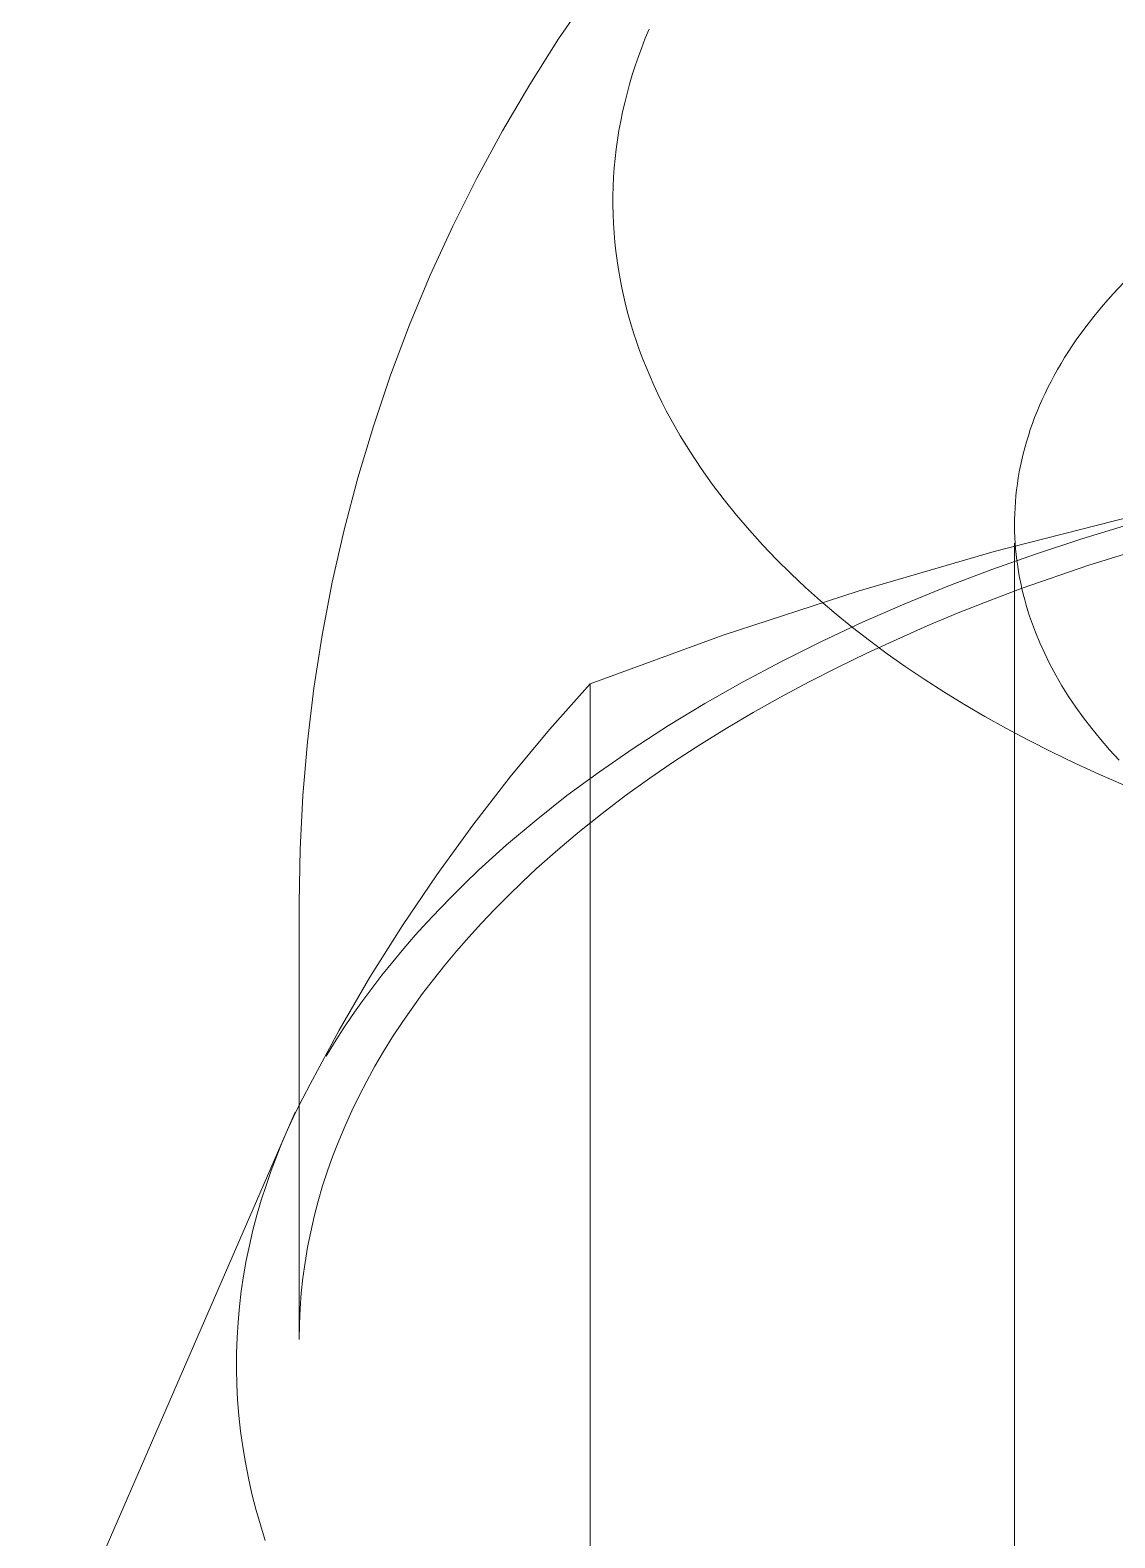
# Model space of a CAD drawing. Header units: millimetres. Extents: x -111 to 4919, y -143 to 3304.
# Drawn here: x 2824.62 to 2828.94, y 1568.33 to 1574.33 of the extents above; entities that cross this region are included whole.
import ezdxf

# ---------------------------------------------------------------- set-up
doc = ezdxf.new("R2010")
doc.units = ezdxf.units.MM
doc.layers.add('ZANO_R', color=7, linetype='Continuous', lineweight=0)

msp = doc.modelspace()

# ---------------------------------------------------------------- linework, layer by layer
at = {"layer": 'ZANO_R'}
for p, q in [((2826.7226, 1574.2991), (2826.8438, 1574.476)), ((2827.0679, 1574.302), (2827.0829, 1574.3383)), ((2826.6075, 1574.1181), (2826.7226, 1574.2991)), ((2827.0403, 1574.2289), (2827.0537, 1574.2655)), ((2827.0537, 1574.2655), (2827.0679, 1574.302)), ((2827.0278, 1574.1923), (2827.0403, 1574.2289)), ((2827.0051, 1574.1187), (2827.016, 1574.1555)), ((2827.016, 1574.1555), (2827.0278, 1574.1923)), ((2826.4988, 1573.9333), (2826.6075, 1574.1181)), ((2826.9858, 1574.0449), (2826.995, 1574.0818)), ((2826.995, 1574.0818), (2827.0051, 1574.1187)), ((2826.9774, 1574.0079), (2826.9858, 1574.0449)), ((2826.963, 1573.9338), (2826.9698, 1573.9708)), ((2826.9698, 1573.9708), (2826.9774, 1574.0079)), ((2826.3964, 1573.7448), (2826.4988, 1573.9333)), ((2826.952, 1573.8596), (2826.9571, 1573.8967)), ((2826.9571, 1573.8967), (2826.963, 1573.9338)), ((2826.9478, 1573.8224), (2826.952, 1573.8596)), ((2826.9417, 1573.7482), (2826.9443, 1573.7853)), ((2826.9443, 1573.7853), (2826.9478, 1573.8224)), ((2826.3005, 1573.5529), (2826.3964, 1573.7448)), ((2826.94, 1573.7112), (2826.9417, 1573.7482)), ((2826.9389, 1573.6371), (2826.939, 1573.6741)), ((2826.939, 1573.6741), (2826.94, 1573.7112)), ((2826.9396, 1573.6002), (2826.9389, 1573.6371)), ((2826.9411, 1573.5633), (2826.9396, 1573.6002)), ((2826.2113, 1573.3579), (2826.3005, 1573.5529)), ((2826.9435, 1573.5265), (2826.9411, 1573.5633)), ((2826.9466, 1573.4898), (2826.9435, 1573.5265)), ((2826.9505, 1573.4531), (2826.9466, 1573.4898)), ((2826.9553, 1573.4166), (2826.9505, 1573.4531)), ((2826.9608, 1573.3801), (2826.9553, 1573.4166)), ((2826.1289, 1573.1599), (2826.2113, 1573.3579)), ((2826.9671, 1573.3438), (2826.9608, 1573.3801)), ((2826.9742, 1573.3076), (2826.9671, 1573.3438)), ((2826.9821, 1573.2715), (2826.9742, 1573.3076)), ((2828.9745, 1573.3281), (2828.9324, 1573.2836)), ((2826.9908, 1573.2355), (2826.9821, 1573.2715)), ((2827.0002, 1573.1997), (2826.9908, 1573.2355)), ((2828.8924, 1573.2384), (2828.8545, 1573.1927)), ((2828.9324, 1573.2836), (2828.8924, 1573.2384)), ((2827.0103, 1573.164), (2827.0002, 1573.1997)), ((2828.8545, 1573.1927), (2828.8186, 1573.1466)), ((2826.0533, 1572.9592), (2826.1289, 1573.1599)), ((2827.0212, 1573.1286), (2827.0103, 1573.164)), ((2827.0329, 1573.0932), (2827.0212, 1573.1286)), ((2828.8186, 1573.1466), (2828.785, 1573.1)), ((2827.0452, 1573.0581), (2827.0329, 1573.0932)), ((2827.0583, 1573.0231), (2827.0452, 1573.0581)), ((2828.7534, 1573.0531), (2828.7385, 1573.0295)), ((2828.7689, 1573.0766), (2828.7534, 1573.0531)), ((2828.785, 1573.1), (2828.7689, 1573.0766)), ((2827.0721, 1572.9883), (2827.0583, 1573.0231)), ((2828.7241, 1573.0058), (2828.7102, 1572.9821)), ((2828.7385, 1573.0295), (2828.7241, 1573.0058)), ((2825.9846, 1572.7561), (2826.0533, 1572.9592)), ((2827.0866, 1572.9537), (2827.0721, 1572.9883)), ((2827.1018, 1572.9193), (2827.0866, 1572.9537)), ((2828.6841, 1572.9345), (2828.6719, 1572.9106)), ((2828.6969, 1572.9583), (2828.6841, 1572.9345)), ((2828.7102, 1572.9821), (2828.6969, 1572.9583)), ((2827.1177, 1572.8851), (2827.1018, 1572.9193)), ((2827.1343, 1572.8512), (2827.1177, 1572.8851)), ((2828.6602, 1572.8866), (2828.6491, 1572.8626)), ((2828.6719, 1572.9106), (2828.6602, 1572.8866)), ((2827.1515, 1572.8174), (2827.1343, 1572.8512)), ((2827.1694, 1572.7839), (2827.1515, 1572.8174)), ((2828.6285, 1572.8145), (2828.619, 1572.7905)), ((2828.6385, 1572.8386), (2828.6285, 1572.8145)), ((2828.6491, 1572.8626), (2828.6385, 1572.8386)), ((2825.9229, 1572.5506), (2825.9846, 1572.7561)), ((2827.1879, 1572.7506), (2827.1694, 1572.7839)), ((2828.61, 1572.7664), (2828.6016, 1572.7423)), ((2828.619, 1572.7905), (2828.61, 1572.7664)), ((2827.2071, 1572.7176), (2827.1879, 1572.7506)), ((2827.2473, 1572.6522), (2827.2071, 1572.7176)), ((2828.5865, 1572.6941), (2828.5797, 1572.67)), ((2828.5938, 1572.7182), (2828.5865, 1572.6941)), ((2828.6016, 1572.7423), (2828.5938, 1572.7182)), ((2827.2899, 1572.5878), (2827.2473, 1572.6522)), ((2828.5734, 1572.646), (2828.5677, 1572.6219)), ((2828.5797, 1572.67), (2828.5734, 1572.646)), ((2827.3348, 1572.5246), (2827.2899, 1572.5878)), ((2828.5578, 1572.5739), (2828.5537, 1572.55)), ((2828.5625, 1572.5979), (2828.5578, 1572.5739)), ((2828.5677, 1572.6219), (2828.5625, 1572.5979)), ((2825.8683, 1572.3432), (2825.9229, 1572.5506)), ((2827.3819, 1572.4623), (2827.3348, 1572.5246)), ((2828.5501, 1572.5261), (2828.547, 1572.5022)), ((2828.5537, 1572.55), (2828.5501, 1572.5261)), ((2827.4312, 1572.4013), (2827.3819, 1572.4623)), ((2828.5423, 1572.4547), (2828.5407, 1572.431)), ((2828.5444, 1572.4784), (2828.5423, 1572.4547)), ((2828.547, 1572.5022), (2828.5444, 1572.4784)), ((2827.4825, 1572.3413), (2827.4312, 1572.4013)), ((2828.4577, 1572.2566), (2829.005, 1572.3966)), ((2828.5396, 1572.4074), (2828.539, 1572.3838)), ((2828.5407, 1572.431), (2828.5396, 1572.4074)), ((2825.8209, 1572.1341), (2825.8683, 1572.3432)), ((2827.5358, 1572.2825), (2827.4825, 1572.3413)), ((2828.539, 1572.3838), (2828.5389, 1572.3604)), ((2828.5389, 1572.3604), (2828.5393, 1572.337)), ((2828.5393, 1572.337), (2828.5401, 1572.3137)), ((2828.99, 1572.3635), (2828.8067, 1572.3075)), ((2827.5909, 1572.225), (2827.5358, 1572.2825)), ((2828.5389, 1564.0757), (2828.5389, 1572.2905)), ((2828.5401, 1572.3137), (2828.5414, 1572.2905)), ((2828.5414, 1572.2905), (2828.5432, 1572.2674)), ((2828.8067, 1572.3075), (2828.6259, 1572.2479)), ((2829.1015, 1572.2847), (2828.8313, 1572.201)), ((2827.6478, 1572.1686), (2827.5909, 1572.225)), ((2827.9153, 1572.0985), (2828.4577, 1572.2566)), ((2828.6259, 1572.2479), (2828.4479, 1572.1848)), ((2828.5432, 1572.2674), (2828.5455, 1572.2444)), ((2828.5455, 1572.2444), (2828.5482, 1572.2215)), ((2828.5482, 1572.2215), (2828.5514, 1572.1987)), ((2827.7063, 1572.1135), (2827.6478, 1572.1686)), ((2828.4479, 1572.1848), (2828.273, 1572.1182)), ((2828.5514, 1572.1987), (2828.555, 1572.176)), ((2828.555, 1572.176), (2828.559, 1572.1534)), ((2828.559, 1572.1534), (2828.5635, 1572.131)), ((2828.8313, 1572.201), (2828.5689, 1572.11)), ((2825.7806, 1571.9234), (2825.8209, 1572.1341)), ((2827.3785, 1571.9227), (2827.9153, 1572.0985)), ((2827.7664, 1572.0597), (2827.7063, 1572.1135)), ((2828.273, 1572.1182), (2828.1016, 1572.0482)), ((2828.5689, 1572.11), (2828.4407, 1572.0618)), ((2828.5635, 1572.131), (2828.5684, 1572.1087)), ((2828.5684, 1572.1087), (2828.5737, 1572.0865)), ((2827.8286, 1572.0066), (2827.7664, 1572.0597)), ((2828.1016, 1572.0482), (2827.9338, 1571.9749)), ((2828.4407, 1572.0618), (2828.3147, 1572.0118)), ((2828.5737, 1572.0865), (2828.5795, 1572.0644)), ((2828.5795, 1572.0644), (2828.5856, 1572.0425)), ((2828.5856, 1572.0425), (2828.5921, 1572.0207)), ((2827.9338, 1571.9749), (2827.77, 1571.8984)), ((2827.8934, 1571.9538), (2827.8286, 1572.0066)), ((2828.3147, 1572.0118), (2828.1909, 1571.9601)), ((2828.5921, 1572.0207), (2828.5991, 1571.999)), ((2828.5991, 1571.999), (2828.6064, 1571.9775)), ((2828.6064, 1571.9775), (2828.6141, 1571.9561)), ((2825.7477, 1571.7115), (2825.7806, 1571.9234)), ((2826.8478, 1571.7292), (2827.3785, 1571.9227)), ((2827.9608, 1571.9015), (2827.8934, 1571.9538)), ((2828.1909, 1571.9601), (2828.0693, 1571.9067)), ((2828.6141, 1571.9561), (2828.6222, 1571.9349)), ((2828.6222, 1571.9349), (2828.6396, 1571.8925)), ((2827.77, 1571.8984), (2827.6104, 1571.8189)), ((2827.95, 1571.8516), (2827.8331, 1571.7949)), ((2828.0693, 1571.9067), (2827.95, 1571.8516)), ((2828.0309, 1571.8496), (2827.9608, 1571.9015)), ((2828.6396, 1571.8925), (2828.6589, 1571.8499)), ((2827.6104, 1571.8189), (2827.4554, 1571.7363)), ((2827.8331, 1571.7949), (2827.7185, 1571.7365)), ((2828.1036, 1571.7983), (2828.0309, 1571.8496)), ((2828.1789, 1571.7475), (2828.1036, 1571.7983)), ((2828.6589, 1571.8499), (2828.6799, 1571.8073)), ((2828.6799, 1571.8073), (2828.7028, 1571.7645)), ((2827.4554, 1571.7363), (2827.3051, 1571.6509)), ((2827.7185, 1571.7365), (2827.6065, 1571.6764)), ((2828.2569, 1571.6973), (2828.1789, 1571.7475)), ((2828.7028, 1571.7645), (2828.7277, 1571.7218)), ((2825.722, 1571.4986), (2825.7477, 1571.7115)), ((2826.6857, 1571.5468), (2826.8478, 1571.7292)), ((2826.8478, 1567.37), (2826.8478, 1571.7292)), ((2827.6065, 1571.6764), (2827.497, 1571.6148)), ((2828.3374, 1571.6479), (2828.2569, 1571.6973)), ((2828.7277, 1571.7218), (2828.7544, 1571.679)), ((2828.7544, 1571.679), (2828.7831, 1571.6363)), ((2827.3051, 1571.6509), (2827.1598, 1571.5629)), ((2827.497, 1571.6148), (2827.39, 1571.5517)), ((2828.4206, 1571.5992), (2828.3374, 1571.6479)), ((2828.7831, 1571.6363), (2828.8137, 1571.5936)), ((2827.1598, 1571.5629), (2827.0197, 1571.4722)), ((2827.39, 1571.5517), (2827.2857, 1571.487)), ((2828.5064, 1571.5513), (2828.4206, 1571.5992)), ((2828.5947, 1571.5043), (2828.5064, 1571.5513)), ((2828.8137, 1571.5936), (2828.8463, 1571.5511)), ((2828.8463, 1571.5511), (2828.8809, 1571.5087)), ((2825.7036, 1571.2849), (2825.722, 1571.4986)), ((2826.5298, 1571.3592), (2826.6857, 1571.5468)), ((2828.6856, 1571.4582), (2828.5947, 1571.5043)), ((2828.8809, 1571.5087), (2828.9175, 1571.4666)), ((2827.0197, 1571.4722), (2826.8851, 1571.3792)), ((2827.2857, 1571.487), (2827.1841, 1571.4208)), ((2828.779, 1571.4132), (2828.6856, 1571.4582)), ((2828.9175, 1571.4666), (2828.9561, 1571.4246)), ((2826.8851, 1571.3792), (2826.7559, 1571.2839)), ((2827.1841, 1571.4208), (2827.0853, 1571.3531)), ((2828.8748, 1571.3692), (2828.779, 1571.4132)), ((2826.3802, 1571.1665), (2826.5298, 1571.3592)), ((2827.0853, 1571.3531), (2826.9893, 1571.2839)), ((2828.973, 1571.3263), (2828.8748, 1571.3692)), ((2825.6925, 1571.0707), (2825.7036, 1571.2849)), ((2826.7559, 1571.2839), (2826.6325, 1571.1866)), ((2826.9893, 1571.2839), (2826.8962, 1571.2133)), ((2826.8962, 1571.2133), (2826.8061, 1571.1413)), ((2826.237, 1570.9689), (2826.3802, 1571.1665)), ((2826.6325, 1571.1866), (2826.515, 1571.0874)), ((2826.8061, 1571.1413), (2826.7189, 1571.0679)), ((2825.6889, 1570.8563), (2825.6925, 1571.0707)), ((2826.515, 1571.0874), (2826.4585, 1571.0371)), ((2826.4585, 1571.0371), (2826.4035, 1570.9864)), ((2826.7189, 1571.0679), (2826.6348, 1570.9931)), ((2826.1006, 1570.7667), (2826.237, 1570.9689)), ((2826.4035, 1570.9864), (2826.35, 1570.9353)), ((2826.6348, 1570.9931), (2826.5772, 1570.9394)), ((2826.35, 1570.9353), (2826.2981, 1570.8839)), ((2826.5772, 1570.9394), (2826.5213, 1570.8853)), ((2825.6889, 1569.1172), (2825.6889, 1570.8563)), ((2826.2476, 1570.8321), (2826.1988, 1570.78)), ((2826.2981, 1570.8839), (2826.2476, 1570.8321)), ((2826.4672, 1570.8307), (2826.4149, 1570.7757)), ((2826.5213, 1570.8853), (2826.4672, 1570.8307)), ((2826.1988, 1570.78), (2826.1515, 1570.7276)), ((2826.4149, 1570.7757), (2826.3644, 1570.7203)), ((2825.9709, 1570.5601), (2826.1006, 1570.7667)), ((2826.1515, 1570.7276), (2826.1057, 1570.6749)), ((2826.3644, 1570.7203), (2826.3157, 1570.6645)), ((2826.1057, 1570.6749), (2826.0615, 1570.622)), ((2826.3157, 1570.6645), (2826.2688, 1570.6083)), ((2826.0615, 1570.622), (2826.0189, 1570.5688)), ((2826.2688, 1570.6083), (2826.2237, 1570.5518)), ((2825.8482, 1570.3492), (2825.9709, 1570.5601)), ((2826.0189, 1570.5688), (2825.9779, 1570.5155)), ((2826.2237, 1570.5518), (2826.1803, 1570.4949)), ((2825.9779, 1570.5155), (2825.9384, 1570.4619)), ((2826.1803, 1570.4949), (2826.1388, 1570.4376)), ((2825.9384, 1570.4619), (2825.9005, 1570.4082)), ((2826.1388, 1570.4376), (2826.0991, 1570.3801)), ((2825.7325, 1570.1344), (2825.8482, 1570.3492)), ((2825.8642, 1570.3543), (2825.8294, 1570.3004)), ((2825.9005, 1570.4082), (2825.8642, 1570.3543)), ((2826.0991, 1570.3801), (2826.0612, 1570.3222)), ((2825.8294, 1570.3004), (2825.7962, 1570.2463)), ((2826.0612, 1570.3222), (2826.0251, 1570.264)), ((2826.0251, 1570.264), (2825.9908, 1570.2055)), ((2825.9908, 1570.2055), (2825.9584, 1570.1467)), ((2825.7325, 1570.1344), (2825.703, 1570.0782)), ((2825.9584, 1570.1467), (2825.9278, 1570.0876)), ((2825.703, 1570.0782), (2825.675, 1570.0214)), ((2825.9278, 1570.0876), (2825.899, 1570.0283)), ((2824.6173, 1567.5916), (2825.673, 1570.0225)), ((2825.675, 1570.0214), (2825.6484, 1569.9642)), ((2825.899, 1570.0283), (2825.872, 1569.9688)), ((2825.6484, 1569.9642), (2825.6232, 1569.9066)), ((2825.872, 1569.9688), (2825.8469, 1569.909)), ((2825.6232, 1569.9066), (2825.5996, 1569.8485)), ((2825.8469, 1569.909), (2825.8236, 1569.849)), ((2825.5996, 1569.8485), (2825.5774, 1569.79)), ((2825.8236, 1569.849), (2825.8021, 1569.7889)), ((2825.5774, 1569.79), (2825.5569, 1569.731)), ((2825.8021, 1569.7889), (2825.7825, 1569.7285)), ((2825.5569, 1569.731), (2825.5379, 1569.6717)), ((2825.7825, 1569.7285), (2825.7648, 1569.6679)), ((2825.5379, 1569.6717), (2825.5205, 1569.6121)), ((2825.7648, 1569.6679), (2825.7489, 1569.6072)), ((2825.5205, 1569.6121), (2825.5047, 1569.5521)), ((2825.7489, 1569.6072), (2825.7349, 1569.5464)), ((2825.5047, 1569.5521), (2825.4906, 1569.4917)), ((2825.7349, 1569.5464), (2825.7227, 1569.4854)), ((2825.4906, 1569.4917), (2825.4781, 1569.4311)), ((2825.7227, 1569.4854), (2825.7124, 1569.4242)), ((2825.4781, 1569.4311), (2825.4674, 1569.3702)), ((2825.7124, 1569.4242), (2825.7039, 1569.363)), ((2825.4674, 1569.3702), (2825.4583, 1569.3091)), ((2825.7039, 1569.363), (2825.6973, 1569.3016)), ((2825.4583, 1569.3091), (2825.4509, 1569.2477)), ((2825.6973, 1569.3016), (2825.6926, 1569.2402)), ((2825.4509, 1569.2477), (2825.4453, 1569.1861)), ((2825.6926, 1569.2402), (2825.6898, 1569.1787)), ((2825.4453, 1569.1861), (2825.4414, 1569.1244)), ((2825.6898, 1569.1787), (2825.6889, 1569.1172)), ((2825.4414, 1569.1244), (2825.4393, 1569.0624)), ((2825.4393, 1569.0624), (2825.4389, 1569.0004)), ((2825.4389, 1569.0004), (2825.4404, 1568.9382)), ((2825.4404, 1568.9382), (2825.4436, 1568.876)), ((2825.4436, 1568.876), (2825.4486, 1568.8137)), ((2825.4486, 1568.8137), (2825.4554, 1568.7514)), ((2825.4554, 1568.7514), (2825.4641, 1568.689)), ((2825.4641, 1568.689), (2825.4745, 1568.6267)), ((2825.4745, 1568.6267), (2825.4868, 1568.5645)), ((2825.4868, 1568.5645), (2825.5008, 1568.5023)), ((2825.5008, 1568.5023), (2825.5167, 1568.4402)), ((2825.5167, 1568.4402), (2825.5344, 1568.3782)), ((2825.5344, 1568.3782), (2825.5538, 1568.3164))]:
    msp.add_line(p, q, dxfattribs=at)

doc.saveas('drawing.dxf')
